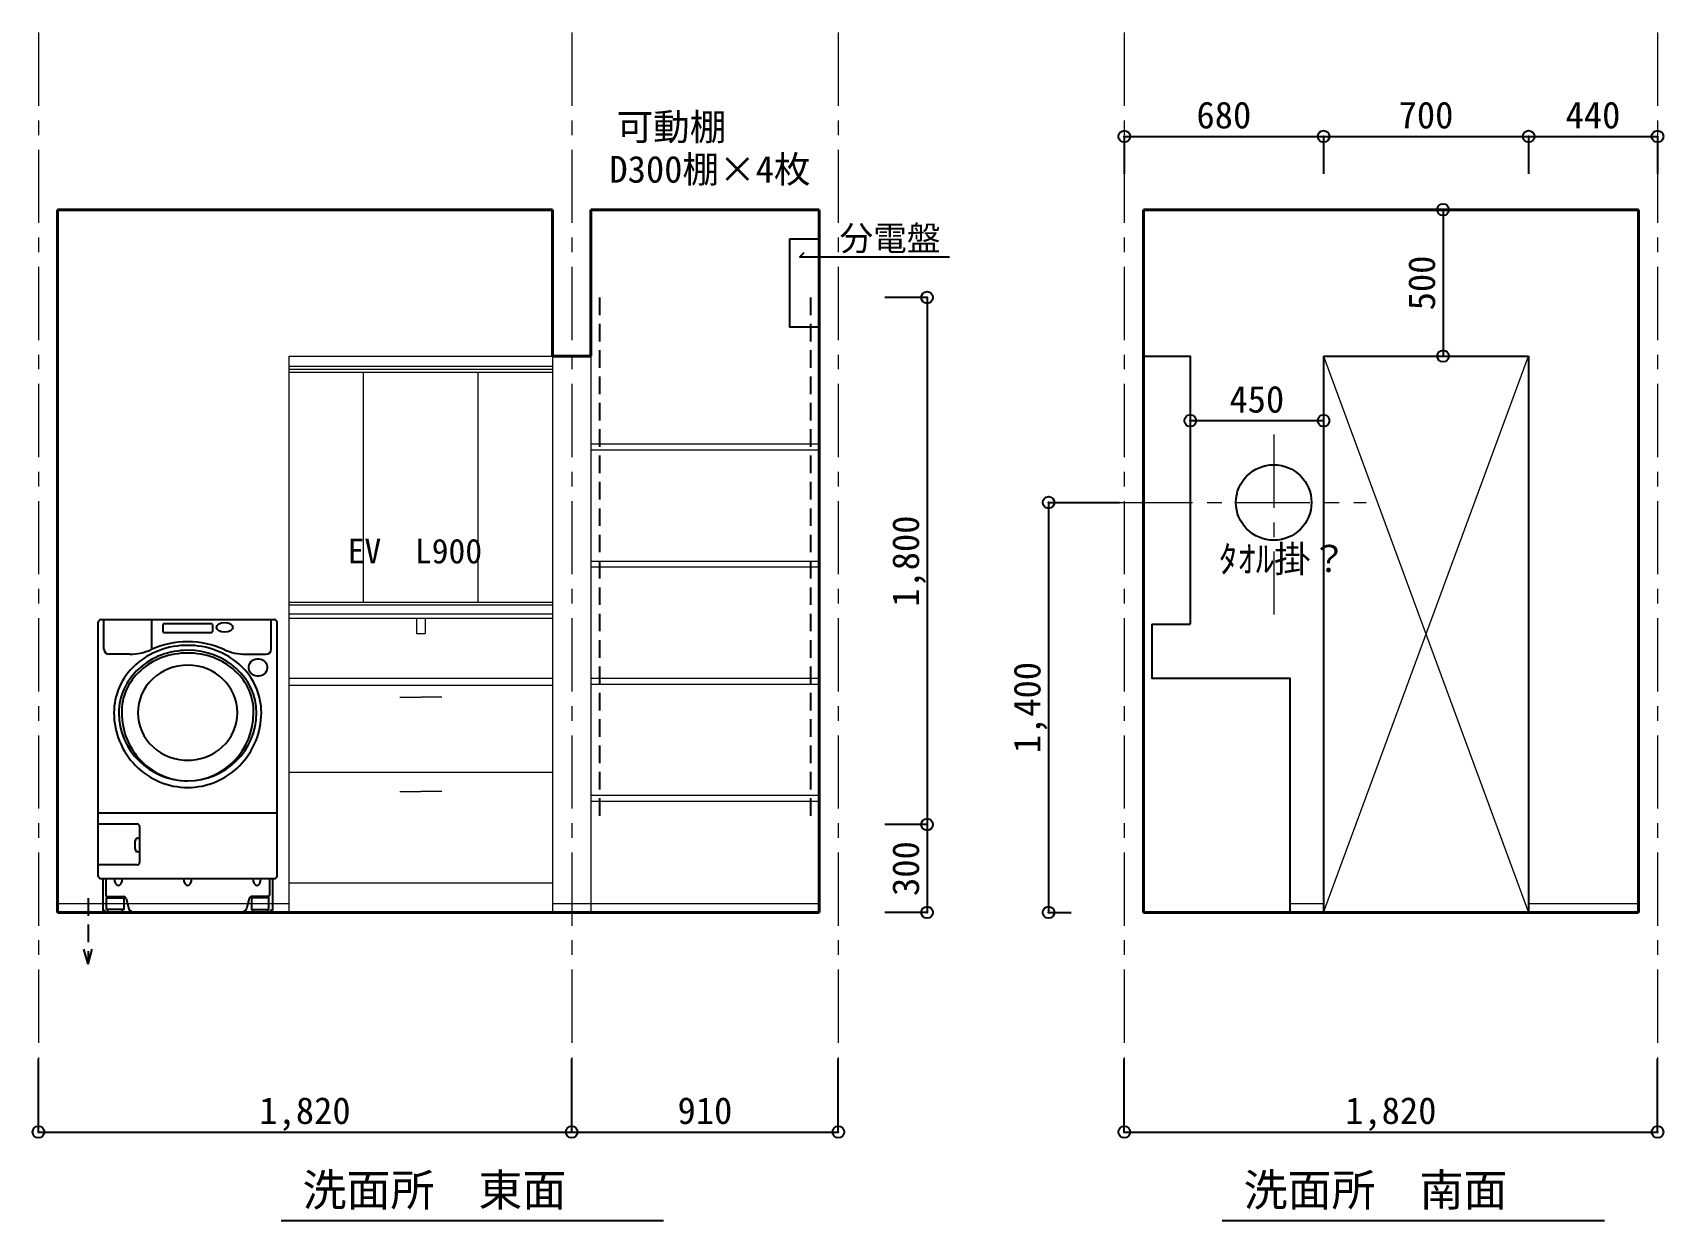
# Model space of a CAD drawing. Units: millimetres at full size, sheet at 1:50. Extents: x -31113 to 29332, y -20209 to 31249.
# Drawn here: x 9751 to 15317, y -13147 to -9090 of the extents above; entities that cross this region are included whole.
import ezdxf
from ezdxf.enums import TextEntityAlignment as Align

# ---------------------------------------------------------------- set-up
doc = ezdxf.new("R2010")
doc.units = ezdxf.units.MM
doc.header["$LTSCALE"] = 50
doc.header["$PDMODE"] = 32
doc.header["$PDSIZE"] = 40
doc.linetypes.add('CHAIN1', pattern=[8, 5, -1, 1, -1])
doc.linetypes.add('DASHED1', pattern=[1.8, 1.2, -0.6])
for name, color, linetype, lineweight in [('0-F_補助線', 7, 'Continuous', 25), ('B-1_通り芯・通り番号', 1, 'CHAIN1', 18), ('B-3_仕上線(黄)', 3, 'Continuous', 40), ('B-6_住宅設備・造作', 1, 'Continuous', 18), ('B-A_文字', 7, 'Continuous', 25), ('B-F_寸法・方位', 7, 'Continuous', 25)]:
    doc.layers.add(name, color=color, linetype=linetype, lineweight=lineweight)
doc.styles.add('ＭＳ ゴシック', font='')
doc.styles.get('ＭＳ ゴシック').set_extended_font_data('MS Gothic')

msp = doc.modelspace()

# ---------------------------------------------------------------- linework, layer by layer
at = {"layer": '0-F_補助線'}
for p, q in [((9975.06, -11970.58), (9975.06, -11103.68)), ((9983.84, -11094.9), (10576.28, -11094.9)), ((9994.48, -11195.77), (9994.48, -11094.9)), ((10195.06, -11112.01), (10195.06, -11136.01)), ((10362.06, -11109.01), (10198.06, -11109.01)), ((10365.06, -11112.01), (10365.06, -11136.01)), ((10565.64, -11195.77), (10565.64, -11094.9)), ((10585.06, -11970.58), (10585.06, -11103.68)), ((10198.06, -11139.01), (10362.06, -11139.01)), ((10082.28, -11213.34), (10012.04, -11213.34)), ((10477.84, -11213.34), (10548.08, -11213.34)), ((10585.06, -11755.66), (9975.06, -11755.66)), ((9975.06, -11792.84), (10107.25, -11792.84)), ((10101.03, -11879.06), (10101.03, -11849.91)), ((10109.81, -11841.13), (10116.03, -11841.13)), ((10116.03, -11801.62), (10116.03, -11924.06)), ((10116.03, -11841.13), (10116.03, -11887.84)), ((10116.03, -11887.84), (10109.81, -11887.84)), ((10107.25, -11932.84), (9975.06, -11932.84)), ((9983.84, -11979.36), (10576.28, -11979.36)), ((9990.06, -11979.36), (9990.06, -12086.59)), ((10000.89, -11979.36), (10000.89, -12035.75)), ((10559.23, -11979.36), (10559.23, -12035.75)), ((10570.06, -11979.36), (10570.06, -12086.59)), ((10005.89, -12040.75), (10061.65, -12040.75)), ((10070.14, -12047.26), (10079.67, -12082.85)), ((10489.99, -12047.26), (10480.45, -12082.85)), ((10554.23, -12040.75), (10498.47, -12040.75)), ((9991.82, -12088.35), (9997.87, -12088.35)), ((9997.87, -12088.35), (9997.87, -12094.9)), ((10007.6, -12094.9), (10007.6, -12084.48)), ((10552.52, -12094.9), (10552.52, -12084.48)), ((10562.25, -12088.35), (10562.25, -12094.9)), ((10568.3, -12088.35), (10562.25, -12088.35))]:
    msp.add_line(p, q, dxfattribs=at)
for points in [[(9994.48, -11094.9), (10156.42, -11094.9), (10156.42, -11196.93)], [(9997.87, -12094.9), (10057.6, -12094.9), (10057.6, -12084.48)], [(10562.25, -12094.9), (10502.52, -12094.9), (10502.52, -12084.48)]]:
    msp.add_lwpolyline(points, dxfattribs=at)
for points in [[(10002.6, -12084.48), (10002.6, -12045.35), (10062.6, -12045.35), (10062.6, -12084.48)], [(10557.52, -12084.48), (10557.52, -12045.35), (10497.52, -12045.35), (10497.52, -12084.48)]]:
    msp.add_lwpolyline(points, close=True, dxfattribs=at)
for centre, radius, start, end in [((9983.84, -11103.68), 8.78, 90, 180), ((10198.06, -11112.01), 3, 90, 180), ((10362.06, -11112.01), 3, 0, 90), ((10576.28, -11103.68), 8.78, 0, 90), ((10278.57, -11467.03), 296.44, 89.71218, 114.56985), ((10198.06, -11136.01), 3, 180, 270), ((10281.55, -11467.03), 296.44, 65.43015, 90.28782), ((10362.06, -11136.01), 3, 270, 360), ((10012.04, -11195.77), 17.56, 180, 270), ((10082.28, -11037.69), 175.64, 270, 294.56985), ((10477.84, -11037.69), 175.64, 245.43015, 270), ((10548.08, -11195.77), 17.56, 270, 360), ((10107.25, -11801.62), 8.78, 0, 90), ((10109.81, -11849.91), 8.78, 90, 180), ((10109.81, -11879.06), 8.78, 180, 270), ((10107.25, -11924.06), 8.78, 270, 360), ((9983.84, -11970.58), 8.78, 180, 270), ((10576.28, -11970.58), 8.78, 270, 0), ((10005.89, -12035.75), 5, 180, 270), ((10061.65, -12049.53), 8.78, 15, 90), ((10498.47, -12049.53), 8.78, 90, 165), ((10554.23, -12035.75), 5, 270, 360), ((9991.82, -12086.59), 1.76, 180, 270), ((10088.15, -12080.58), 8.78, 195, 270), ((10471.97, -12080.58), 8.78, 270, 345), ((10568.3, -12086.59), 1.76, 270, 360)]:
    msp.add_arc(centre, radius, start, end, dxfattribs=at)
for centre, major_axis, ratio in [((10406.23, -11121.38), (27.9, 0), 0.592958), ((10520.18, -11258.44), (31.61, 3.35), 0.947312)]:
    msp.add_ellipse(centre, major_axis=major_axis, ratio=ratio, dxfattribs=at)
for centre, major_axis, ratio, start_param, end_param in [((10280.06, -11412.9), (-251.41, 8.1), 0.91454, 4.7418278, 6.3183787), ((10280.06, -11412.9), (251.41, 8.1), 0.91454, 6.2479919, 7.8245428), ((10280.06, -11412.9), (234.81, 0), 0.907571, 1.5707963, 3.1415927), ((10280.06, -11407.85), (225.06, 0), 0.883564, 1.5707963, 3.1715337), ((10280.06, -11412.9), (234.81, 0), 0.907571, 6.2831853, 7.8539816), ((10280.06, -11407.85), (225.06, 0), 0.883564, 6.2532443, 7.8539816), ((10280.06, -11412.9), (169.99, 0), 0.956137, 1.5707963, 3.1415927), ((10280.06, -11412.9), (169.99, 0), 0.956137, 6.2831853, 7.8539816), ((10280.06, -11412.9), (0, 255.25), 0.985335, 1.5707963, 3.1415927), ((10280.06, -11412.9), (-234.81, 0), 0.989532, 0, 1.5707963), ((10280.06, -11412.9), (0, 232.35), 0.968287, 1.5707963, 3.1415927), ((10280.06, -11412.9), (-169.99, 0), 0.956097, 0, 1.6031411), ((10280.06, -11412.9), (169.99, 0), 0.956097, 4.6800442, 6.2831853), ((10280.06, -11412.9), (0, 255.25), 0.985335, 3.1415926, 4.712389), ((10280.06, -11412.9), (234.81, 0), 0.989532, 4.712389, 6.2831853), ((10280.06, -11412.9), (0, -232.35), 0.968287, 6.2831853, 7.8539816), ((10043.63, -11979.36), (0, -23.09), 0.600269, 4.712389, 7.8539816), ((10280.06, -11979.36), (0, -23.09), 0.600269, 4.712389, 7.8539816), ((10516.49, -11979.36), (0, -23.09), 0.600269, 4.712389, 7.8539816)]:
    msp.add_ellipse(centre, major_axis=major_axis, ratio=ratio, start_param=start_param, end_param=end_param, dxfattribs=at)
at = {"layer": 'B-1_通り芯・通り番号'}
for p, q in [((9770.88, -9090.15), (9770.88, -12844.9)), ((11590.88, -9090.15), (11590.88, -12844.9)), ((12500.88, -9090.15), (12500.88, -12844.9)), ((13477.05, -9090.15), (13477.05, -12844.9)), ((15297.05, -9090.15), (15297.05, -12844.9)), ((13987.05, -10462.77), (13987.05, -11077.51)), ((13460.22, -10694.9), (14302.05, -10694.9))]:
    msp.add_line(p, q, dxfattribs=at)
at = {"layer": 'B-3_仕上線(黄)'}
for p, q in [((9835.88, -9694.9), (9835.88, -12094.9)), ((9835.88, -9694.9), (11525.88, -9694.9)), ((11525.88, -9694.9), (11525.88, -10194.9)), ((11655.88, -9694.9), (11655.88, -10194.9)), ((11655.88, -9694.9), (12435.88, -9694.9)), ((12435.88, -9694.9), (12435.88, -12094.9)), ((13542.05, -9694.9), (13542.05, -12094.9)), ((13542.05, -9694.9), (15232.05, -9694.9)), ((15232.05, -9694.9), (15232.05, -12094.9)), ((11525.88, -10194.9), (11655.88, -10194.9)), ((9835.88, -12094.9), (12435.88, -12094.9)), ((13542.05, -12094.9), (15232.05, -12094.9))]:
    msp.add_line(p, q, dxfattribs=at)
at = {"layer": 'B-6_住宅設備・造作', "color": 4, "lineweight": 9}
for p, q in [((10625.88, -10194.9), (10625.88, -12094.9)), ((10625.88, -10194.9), (11525.88, -10194.9)), ((10625.88, -10229.9), (11525.88, -10229.9)), ((10625.88, -10239.9), (11525.88, -10239.9)), ((11525.88, -10194.9), (11525.88, -12094.9)), ((11655.88, -10194.9), (11655.88, -12094.9)), ((10625.88, -10249.9), (11525.88, -10249.9)), ((10880.2, -11034.9), (10880.2, -10249.9)), ((11271.56, -11034.9), (11271.56, -10249.9)), ((11655.88, -10494.9), (12435.88, -10494.9)), ((11655.88, -10514.9), (12435.88, -10514.9)), ((11655.88, -10894.9), (12435.88, -10894.9)), ((11655.88, -10914.9), (12435.88, -10914.9)), ((10625.88, -11034.9), (11525.88, -11034.9)), ((10625.88, -11044.9), (11525.88, -11044.9)), ((10625.88, -11074.9), (11525.88, -11074.9)), ((10625.88, -11089.9), (11525.88, -11089.9)), ((11060.88, -11092.23), (11060.88, -11142.23)), ((11090.88, -11092.23), (11090.88, -11142.23)), ((11060.88, -11142.23), (11090.88, -11142.23)), ((10625.88, -11294.9), (11525.88, -11294.9)), ((11655.88, -11294.9), (12435.88, -11294.9)), ((10625.88, -11319.03), (11525.88, -11319.03)), ((11655.88, -11314.9), (12435.88, -11314.9)), ((11004.63, -11360.25), (11075.88, -11360.25)), ((11147.13, -11360.25), (11075.88, -11360.25)), ((10625.88, -11616.43), (11525.88, -11616.43)), ((11004.63, -11681.77), (11075.88, -11681.77)), ((11147.13, -11681.77), (11075.88, -11681.77)), ((11655.88, -11694.9), (12435.88, -11694.9)), ((11655.88, -11714.9), (12435.88, -11714.9)), ((10625.88, -11993.38), (11525.88, -11993.38))]:
    msp.add_line(p, q, dxfattribs=at)
at = {"layer": 'B-6_住宅設備・造作', "color": 7, "lineweight": 25}
for p, q in [((14157.05, -10194.9), (14857.05, -10194.9)), ((14157.05, -10194.9), (14157.05, -12094.9)), ((14857.05, -10194.9), (14857.05, -12094.9)), ((13571.52, -11110.9), (13702.05, -11110.9))]:
    msp.add_line(p, q, dxfattribs=at)
for points in [[(13542.05, -10194.9), (13702.05, -10194.9), (13702.05, -11110.9)], [(13571.52, -11110.9), (13571.52, -11294.9), (14042.05, -11294.9), (14042.05, -12094.9)]]:
    msp.add_lwpolyline(points, dxfattribs=at)
at = {"layer": 'B-A_文字'}
for p, q in [((12334.44, -9794.9), (12435.88, -9794.9)), ((9835.88, -12094.9), (12435.88, -12094.9))]:
    msp.add_line(p, q, dxfattribs=at)
at = {"layer": 'B-A_文字', "color": 1, "lineweight": 18}
for p, q in [((9835.88, -12064.9), (10625.88, -12064.9)), ((11525.88, -12064.9), (12435.88, -12064.9)), ((14042.05, -12064.9), (14157.05, -12064.9)), ((14857.05, -12064.9), (15232.05, -12064.9))]:
    msp.add_line(p, q, dxfattribs=at)
at = {"layer": 'B-A_文字'}
for points in [[(12334.44, -9794.9), (12334.44, -10094.9), (12435.88, -10094.9)], [(12383.42, -9841.9), (12369.88, -9855.45), (12880.67, -9855.45)]]:
    msp.add_lwpolyline(points, dxfattribs=at)
at = {"layer": 'B-A_文字', "color": 6}
msp.add_circle((13987.05, -10694.9), 129.02, dxfattribs=at)
at = {"layer": 'B-F_寸法・方位'}
for p, q in [((13477.05, -9444.87), (14157.05, -9444.87)), ((13477.05, -9444.87), (13477.05, -9572.73)), ((14157.05, -9444.87), (14157.05, -9572.73)), ((14157.05, -9444.87), (14857.05, -9444.87)), ((14857.05, -9444.87), (14857.05, -9572.73)), ((14857.05, -9444.87), (15297.05, -9444.87)), ((15297.05, -9444.87), (15297.05, -9572.73)), ((14565.22, -9694.9), (14565.22, -10194.9)), ((12803.98, -9994.9), (12660.25, -9994.9)), ((12803.98, -9994.9), (12803.98, -11794.9)), ((13702.05, -10415.44), (14157.05, -10415.44)), ((13218.41, -10694.9), (13218.41, -12094.9)), ((13218.41, -10694.9), (13460.22, -10694.9)), ((12803.98, -11794.9), (12660.25, -11794.9)), ((12803.98, -11794.9), (12803.98, -12094.9)), ((12803.98, -12094.9), (12660.25, -12094.9)), ((13218.41, -12094.9), (13295.18, -12094.9)), ((9770.88, -12844.9), (9770.88, -12594.9)), ((11590.88, -12844.9), (11590.88, -12594.9)), ((12500.88, -12844.9), (12500.88, -12594.9)), ((13477.05, -12844.9), (13477.05, -12594.9)), ((15297.05, -12844.9), (15297.05, -12594.9)), ((9770.88, -12844.9), (11590.88, -12844.9)), ((11590.88, -12844.9), (12500.88, -12844.9)), ((13477.05, -12844.9), (15297.05, -12844.9)), ((10599.27, -13146.69), (11903.73, -13146.69)), ((13811.22, -13146.69), (15115.68, -13146.69))]:
    msp.add_line(p, q, dxfattribs=at)
at = {"layer": 'B-F_寸法・方位', "linetype": 'DASHED1'}
for p, q in [((11685.88, -9994.9), (11685.88, -11794.9)), ((12405.88, -9994.9), (12405.88, -11794.9)), ((9939.96, -12271.37), (9926.22, -12220.09))]:
    msp.add_line(p, q, dxfattribs=at)
at = {"layer": 'B-F_寸法・方位', "color": 4, "lineweight": 9}
for p, q in [((14157.05, -10194.9), (14857.05, -12094.9)), ((14157.05, -12094.9), (14857.05, -10194.9))]:
    msp.add_line(p, q, dxfattribs=at)
at = {"layer": 'B-F_寸法・方位', "linetype": 'DASHED1'}
msp.add_lwpolyline([(9939.96, -12046.69), (9939.96, -12271.37), (9953.7, -12220.09)], dxfattribs=at)
at = {"layer": 'B-F_寸法・方位'}
for p in [(13477.05, -9444.87), (14157.05, -9444.87), (14857.05, -9444.87), (15297.05, -9444.87), (14565.22, -9694.9), (12803.98, -9994.9), (14565.22, -10194.9), (13702.05, -10415.44), (14157.05, -10415.44), (13218.41, -10694.9), (12803.98, -11794.9), (12803.98, -12094.9), (13218.41, -12094.9), (9770.88, -12844.9), (11590.88, -12844.9), (12500.88, -12844.9), (13477.05, -12844.9), (15297.05, -12844.9)]:
    msp.add_point(p, dxfattribs=at)

# ---------------------------------------------------------------- texts
at = {"layer": 'B-A_文字', "style": 'ＭＳ ゴシック'}
for s, height, p in [('可動棚', 91.64, (11743.7, -9485.42)), ('D300棚×4枚', 91.64, (11719.57, -9630.21)), ('分電盤', 84.31, (12504.86, -9859.96)), ('EV\u3000L900', 84.31, (10826.03, -10928.3)), ('洗面所\u3000東面', 110, (10672.45, -13130.71)), ('洗面所\u3000南面', 110, (13884.4, -13130.71))]:
    msp.add_text(s, height=height, dxfattribs=at).set_placement(p, align=Align.BOTTOM_LEFT)
at = {"layer": 'B-A_文字', "color": 6, "style": 'ＭＳ ゴシック'}
msp.add_text('ﾀｵﾙ掛？', height=91.64, dxfattribs=at).set_placement((13800.51, -10960.71), align=Align.BOTTOM_LEFT)
at = {"layer": 'B-F_寸法・方位', "style": 'ＭＳ ゴシック'}
for s, p in [('680', (13723.3, -9444.87)), ('700', (14413.3, -9444.87)), ('440', (14983.3, -9444.87)), ('450', (13835.8, -10415.44)), ('1,820', (10524.63, -12844.9)), ('910', (11952.13, -12844.9)), ('1,820', (14230.8, -12844.9))]:
    msp.add_text(s, height=91.64, dxfattribs=at).set_placement(p, align=Align.BOTTOM_LEFT)
for s, p in [('500', (14565.22, -10038.65)), ('1,800', (12803.98, -11051.15)), ('1,400', (13218.41, -11551.15)), ('300', (12803.98, -12038.65))]:
    msp.add_text(s, height=91.64, rotation=90, dxfattribs=at).set_placement(p, align=Align.BOTTOM_LEFT)

doc.saveas('drawing.dxf')
